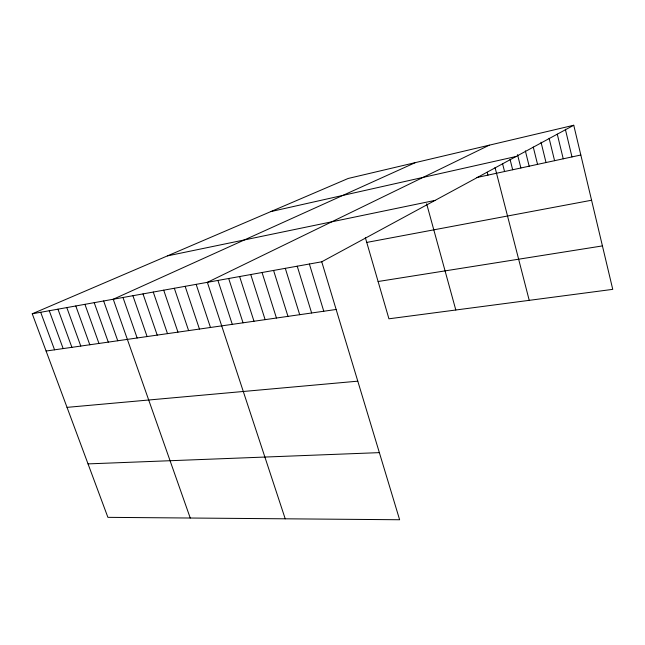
<?xml version="1.0" encoding="UTF-8"?>
<svg xmlns="http://www.w3.org/2000/svg" width="645" height="645" viewBox="0 0 645 645"><rect width="100%" height="100%" fill="white"/><g stroke="black" fill="none" stroke-linecap="round" stroke-linejoin="round"><path stroke-width="0.97" d="M321.75 261.789L399.626 519.749L107.9 517.346L32.25 313.793L321.75 261.789L573.752 125.251L612.75 289.355L388.935 318.799L365.352 237.626M489.297 145.173L207.359 282.341L285.219 518.806M415.34 162.621L113.238 299.248L190.243 518.024M32.25 313.793L348.171 178.463L573.752 125.251M270.836 211.592L516.056 156.509M476.679 177.56L580.822 155.002M167.482 255.872L435.061 200.393M366.747 242.423L591.57 200.24M378.099 281.51L602.422 245.914M46.093 351.033L336.142 309.471M67.024 407.366L357.79 381.171M88.034 463.892L379.357 452.629M40.683 312.277L54.559 349.824M49.254 310.745L63.17 348.59M57.961 309.181L71.901 347.341M66.806 307.584L80.786 346.067M75.796 305.972L89.8 344.769M84.93 304.335L98.967 343.463M94.21 302.666L108.279 342.124M103.643 300.973L117.745 340.77M122.993 297.498L137.151 337.988M132.918 295.716L147.1 336.561M143.005 293.902L157.211 335.11M153.268 292.056L167.498 333.634M163.709 290.177L177.964 332.135M174.335 288.275L188.614 330.611M185.147 286.332L199.45 329.055M196.161 284.356L210.472 327.475M217.929 280.438L232.281 324.354M228.685 278.511L243.044 322.806M239.618 276.544L253.993 321.242M250.744 274.544L265.127 319.646M262.064 272.512L276.447 318.025M273.577 270.44L287.976 316.373M285.3 268.336L299.699 314.687M297.232 266.192L311.632 312.978M309.382 264.015L323.774 311.237M426.643 203.772L455.813 310.003M487.209 172.231L487.959 175.118M495.029 167.45L529.222 300.344M502.568 163.733L504.559 171.522M510.042 159.347L512.678 169.764M517.532 154.655L520.886 167.99M525.353 150.865L529.174 166.192M533.262 147.036L537.551 164.378M541.026 142.198L546.025 162.54M549.121 138.272L554.579 160.686M557.272 134.152L563.238 158.815M565.351 129.25L571.978 156.92"/></g></svg>
